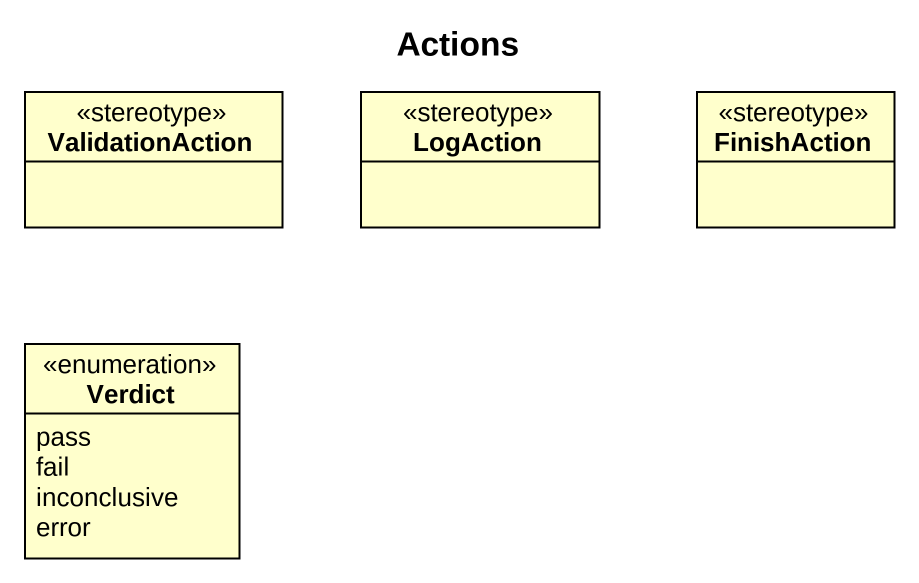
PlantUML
@startuml
title Actions
hide circle
hide empty members
class ValidationAction <<stereotype>>
class LogAction <<stereotype>>
class FinishAction <<stereotype>>
enum Verdict {
  pass
  fail
  inconclusive
  error
}
@enduml
